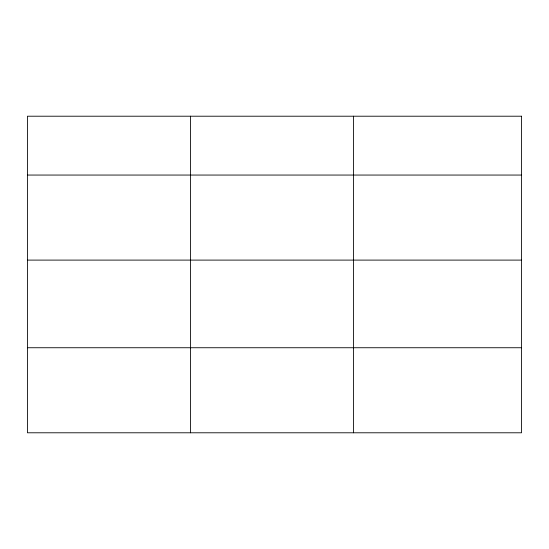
<?xml version="1.0" encoding="UTF-8"?>
<svg xmlns="http://www.w3.org/2000/svg" width="549" height="549" viewBox="0 0 549 549"><rect width="100%" height="100%" fill="white"/><g stroke="black" fill="none" stroke-linecap="round" stroke-linejoin="round"><path stroke-width="0.82" d="M27.45 175.056L521.55 175.056M27.45 260.102L521.55 260.102M27.45 347.737L521.55 347.737M353.556 116.21L353.556 432.79M190.503 116.21L190.503 432.79M521.55 116.21L27.45 116.21L27.45 432.79L521.55 432.79L521.55 116.21"/></g></svg>
